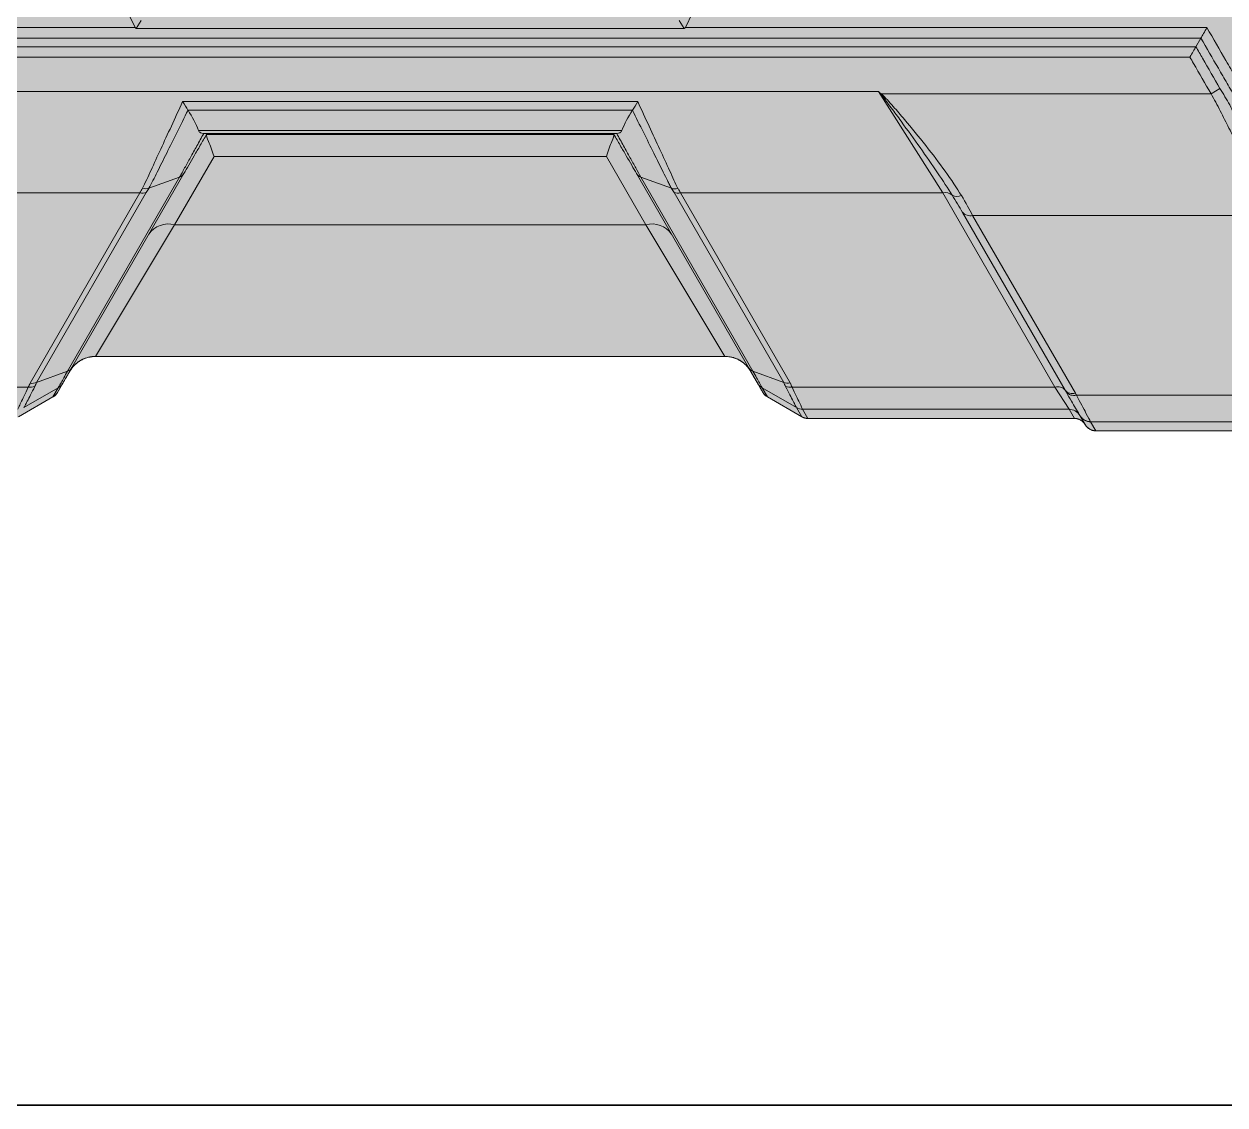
# Model space of a CAD drawing. Header units: millimetres. Extents: x 11482 to 13134, y 681 to 1782.
# Drawn here: x 12850.62 to 12861.41, y 1171.4 to 1181.12 of the extents above; entities that cross this region are included whole.
import ezdxf

# ---------------------------------------------------------------- set-up
doc = ezdxf.new("R2010")
doc.units = ezdxf.units.MM
doc.layers.add('di', color=7, linetype='Continuous')
doc.layers.add('xian', color=250, linetype='Continuous')

# ---------------------------------------------------------------- blocks, each defined once
blk = doc.blocks.new('1-2')
at = {"layer": 'di', "lineweight": 0, "true_color": 0xffffff}
h = blk.add_hatch(color=7, dxfattribs=at)
h.dxf.hatch_style = 1
h.paths.add_polyline_path([(2995.795, 1630.523), (2995.725, 1630.532), (2995.646, 1630.553), (2995.581, 1630.58), (2995.531, 1630.607), (2995.483, 1630.64), (2995.454, 1630.663), (2995.424, 1630.691), (2995.389, 1630.729), (2995.359, 1630.767), (2995.329, 1630.811), (2995.304, 1630.861), (2993.477, 1634.784), (2993.452, 1634.824), (2993.437, 1634.844), (2993.423, 1634.859), (2993.41, 1634.872), (2993.4, 1634.882), (2993.379, 1634.898), (2993.351, 1634.915), (2993.337, 1634.923), (2993.316, 1634.932), (2993.302, 1634.937), (2993.28, 1634.943), (2993.258, 1634.948), (2993.239, 1634.95), (2993.22, 1634.951), (2993.21, 1634.951), (2990.998, 1634.951), (2991.009, 1634.951), (2990.973, 1634.956), (2990.938, 1634.965), (2990.9, 1634.981), (2990.867, 1635), (2990.839, 1635.021), (2990.812, 1635.047), (2990.786, 1635.079), (2990.772, 1635.105), (2990.62, 1635.385), (2990.604, 1635.411), (2990.597, 1635.421), (2990.591, 1635.429), (2990.585, 1635.435), (2990.577, 1635.445), (2990.566, 1635.456), (2990.556, 1635.466), (2990.545, 1635.475), (2990.536, 1635.481), (2990.523, 1635.49), (2990.513, 1635.497), (2990.493, 1635.508), (2990.485, 1635.512), (2990.469, 1635.518), (2990.46, 1635.522), (2990.447, 1635.526), (2990.438, 1635.528), (2990.426, 1635.531), (2990.417, 1635.533), (2990.404, 1635.535), (2990.394, 1635.537), (2990.377, 1635.538), (2990.362, 1635.538), (2983.24, 1635.538), (2983.232, 1635.538), (2983.218, 1635.538), (2983.204, 1635.536), (2983.189, 1635.534), (2983.17, 1635.53), (2983.155, 1635.526), (2983.143, 1635.522), (2983.128, 1635.516), (2983.111, 1635.508), (2983.097, 1635.501), (2983.083, 1635.492), (2983.07, 1635.483), (2983.053, 1635.47), (2983.039, 1635.458), (2983.024, 1635.443), (2983.013, 1635.43), (2983.004, 1635.418), (2982.988, 1635.395), (2982.985, 1635.39), (2982.975, 1635.373), (2982.951, 1635.342), (2982.924, 1635.316), (2982.894, 1635.293), (2982.86, 1635.274), (2982.824, 1635.259), (2982.789, 1635.25), (2982.753, 1635.245), (2982.732, 1635.245), (2976.428, 1635.245), (2976.411, 1635.244), (2976.407, 1635.244), (2976.401, 1635.244), (2976.395, 1635.243), (2976.389, 1635.242), (2976.383, 1635.241), (2976.376, 1635.24), (2976.367, 1635.238), (2976.359, 1635.237), (2976.352, 1635.235), (2976.346, 1635.233), (2976.338, 1635.231), (2976.331, 1635.228), (2976.323, 1635.225), (2976.317, 1635.223), (2976.312, 1635.221), (2976.306, 1635.218), (2976.299, 1635.215), (2976.294, 1635.212), (2976.288, 1635.209), (2976.282, 1635.205), (2975.47, 1634.736), (2975.463, 1634.732), (2975.455, 1634.727), (2975.445, 1634.72), (2975.436, 1634.714), (2975.428, 1634.707), (2975.421, 1634.701), (2975.41, 1634.691), (2975.398, 1634.679), (2975.385, 1634.663), (2975.371, 1634.643), (2975.173, 1634.3), (2975.162, 1634.282), (2975.153, 1634.266), (2975.143, 1634.249), (2975.132, 1634.23), (2975.122, 1634.213), (2975.11, 1634.192), (2975.095, 1634.166), (2975.082, 1634.144), (2975.063, 1634.11), (2975.037, 1634.071), (2975.011, 1634.039), (2974.982, 1634.005), (2974.948, 1633.971), (2974.916, 1633.942), (2974.88, 1633.913), (2974.844, 1633.889), (2974.808, 1633.867), (2974.773, 1633.849), (2974.736, 1633.832), (2974.698, 1633.817), (2974.657, 1633.804), (2974.616, 1633.794), (2974.577, 1633.786), (2974.539, 1633.781), (2974.496, 1633.778), (2974.463, 1633.777), (2959.549, 1633.777), (2959.497, 1633.781), (2959.454, 1633.787), (2959.409, 1633.796), (2959.389, 1633.801), (2959.363, 1633.809), (2959.321, 1633.824), (2959.278, 1633.842), (2959.226, 1633.867), (2959.204, 1633.881), (2959.179, 1633.897), (2959.146, 1633.921), (2959.112, 1633.948), (2959.081, 1633.976), (2959.053, 1634.005), (2959.023, 1634.039), (2958.993, 1634.079), (2958.972, 1634.112), (2958.807, 1634.396), (2958.727, 1634.535), (2958.715, 1634.555), (2958.702, 1634.578), (2958.693, 1634.594), (2958.683, 1634.612), (2958.672, 1634.63), (2958.666, 1634.64), (2958.66, 1634.649), (2958.653, 1634.659), (2958.647, 1634.666), (2958.639, 1634.676), (2958.631, 1634.684), (2958.624, 1634.692), (2958.615, 1634.7), (2958.603, 1634.71), (2958.592, 1634.719), (2958.583, 1634.725), (2958.565, 1634.736), (2957.753, 1635.205), (2957.75, 1635.208), (2957.745, 1635.21), (2957.74, 1635.213), (2957.734, 1635.216), (2957.73, 1635.218), (2957.726, 1635.22), (2957.72, 1635.222), (2957.715, 1635.224), (2957.709, 1635.226), (2957.702, 1635.229), (2957.695, 1635.231), (2957.689, 1635.233), (2957.685, 1635.234), (2957.679, 1635.236), (2957.673, 1635.237), (2957.666, 1635.239), (2957.658, 1635.24), (2957.648, 1635.242), (2957.64, 1635.243), (2957.633, 1635.244), (2957.625, 1635.244), (2957.616, 1635.245), (2957.607, 1635.245), (2951.296, 1635.244), (2951.26, 1635.248), (2951.225, 1635.255), (2951.19, 1635.267), (2951.156, 1635.284), (2951.123, 1635.306), (2951.094, 1635.332), (2951.072, 1635.356), (2951.052, 1635.386), (2951.041, 1635.404), (2951.032, 1635.417), (2951.024, 1635.428), (2951.011, 1635.443), (2950.999, 1635.456), (2950.986, 1635.467), (2950.975, 1635.476), (2950.965, 1635.484), (2950.952, 1635.492), (2950.941, 1635.499), (2950.927, 1635.507), (2950.916, 1635.512), (2950.907, 1635.516), (2950.895, 1635.521), (2950.883, 1635.525), (2950.873, 1635.528), (2950.856, 1635.532), (2950.845, 1635.534), (2950.835, 1635.536), (2950.822, 1635.537), (2950.808, 1635.538), (2950.795, 1635.538), (2943.673, 1635.538), (2943.664, 1635.538), (2943.66, 1635.538), (2943.655, 1635.538), (2943.651, 1635.538), (2943.647, 1635.537), (2943.642, 1635.537), (2943.638, 1635.536), (2943.634, 1635.536), (2943.629, 1635.535), (2943.625, 1635.534), (2943.621, 1635.534), (2943.617, 1635.533), (2943.612, 1635.532), (2943.608, 1635.531), (2943.604, 1635.53), (2943.6, 1635.529), (2943.597, 1635.528), (2943.593, 1635.527), (2943.59, 1635.526), (2943.585, 1635.525), (2943.581, 1635.524), (2943.575, 1635.522), (2943.571, 1635.52), (2943.566, 1635.518), (2943.561, 1635.516), (2943.558, 1635.515), (2943.555, 1635.514), (2943.552, 1635.512), (2943.549, 1635.511), (2943.546, 1635.51), (2943.543, 1635.508), (2943.54, 1635.506), (2943.536, 1635.505), (2943.533, 1635.503), (2943.53, 1635.501), (2943.526, 1635.499), (2943.523, 1635.498), (2943.52, 1635.495), (2943.516, 1635.493), (2943.513, 1635.491), (2943.51, 1635.489), (2943.507, 1635.487), (2943.504, 1635.485), (2943.5, 1635.482), (2943.497, 1635.48), (2943.494, 1635.477), (2943.49, 1635.474), (2943.487, 1635.472), (2943.484, 1635.47), (2943.481, 1635.467), (2943.478, 1635.465), (2943.475, 1635.462), (2943.471, 1635.458), (2943.467, 1635.454), (2943.465, 1635.452), (2943.463, 1635.45), (2943.461, 1635.448), (2943.458, 1635.445), (2943.455, 1635.442), (2943.453, 1635.439), (2943.452, 1635.438), (2943.45, 1635.436), (2943.448, 1635.433), (2943.445, 1635.43), (2943.443, 1635.427), (2943.441, 1635.425), (2943.439, 1635.422), (2943.437, 1635.419), (2943.435, 1635.416), (2943.433, 1635.414), (2943.431, 1635.412), (2943.43, 1635.409), (2943.428, 1635.406), (2943.427, 1635.404), (2943.425, 1635.402), (2943.424, 1635.401), (2943.423, 1635.399), (2943.422, 1635.397), (2943.421, 1635.396), (2943.42, 1635.394), (2943.419, 1635.392), (2943.418, 1635.39), (2943.417, 1635.388), (2943.416, 1635.386), (2943.415, 1635.385), (2943.253, 1635.086), (2943.226, 1635.05), (2943.199, 1635.023), (2943.163, 1634.996), (2943.143, 1634.986), (2943.124, 1634.976), (2943.091, 1634.964), (2943.058, 1634.956), (2943.024, 1634.951), (2943.006, 1634.951), (2940.825, 1634.951), (2940.805, 1634.951), (2940.798, 1634.95), (2940.791, 1634.949), (2940.784, 1634.949), (2940.778, 1634.948), (2940.77, 1634.946), (2940.76, 1634.944), (2940.751, 1634.942), (2940.744, 1634.94), (2940.736, 1634.937), (2940.725, 1634.934), (2940.715, 1634.93), (2940.706, 1634.926), (2940.699, 1634.923), (2940.692, 1634.919), (2940.683, 1634.915), (2940.677, 1634.911), (2940.668, 1634.906), (2940.66, 1634.9), (2940.652, 1634.895), (2940.644, 1634.889), (2940.638, 1634.884), (2940.632, 1634.879), (2940.627, 1634.874), (2940.621, 1634.869), (2940.616, 1634.864), (2940.61, 1634.858), (2940.604, 1634.851), (2940.599, 1634.845), (2940.595, 1634.839), (2940.589, 1634.832), (2940.584, 1634.824), (2940.579, 1634.817), (2940.571, 1634.805), (2940.566, 1634.794), (2940.56, 1634.782), (2938.746, 1630.893), (2938.736, 1630.871), (2938.722, 1630.841), (2938.7, 1630.802), (2938.677, 1630.768), (2938.652, 1630.736), (2938.625, 1630.705), (2938.597, 1630.677), (2938.569, 1630.653), (2938.537, 1630.629), (2938.502, 1630.606), (2938.467, 1630.586), (2938.428, 1630.569), (2938.39, 1630.554), (2938.354, 1630.543), (2938.315, 1630.533), (2938.278, 1630.527), (2938.248, 1630.524), (2928.965, 1629.875), (2928.964, 1629.875), (2928.961, 1629.874), (2928.957, 1629.873), (2928.953, 1629.872), (2928.95, 1629.87), (2928.947, 1629.869), (2928.943, 1629.867), (2928.94, 1629.865), (2928.937, 1629.863), (2928.935, 1629.861), (2928.933, 1629.859), (2928.93, 1629.857), (2928.927, 1629.853), (2928.925, 1629.851), (2928.923, 1629.848), (2928.922, 1629.845), (2928.92, 1629.842), (2928.918, 1629.836), (2928.917, 1629.833), (2928.916, 1629.83), (2928.915, 1629.826), (2928.915, 1629.822), (2928.914, 1629.817), (2928.914, 1629.236), (2927.742, 1629.236), (2927.742, 1629.729), (2927.742, 1629.73), (2927.742, 1629.732), (2927.741, 1629.734), (2927.741, 1629.737), (2927.741, 1629.739), (2927.74, 1629.741), (2927.74, 1629.743), (2927.739, 1629.744), (2927.739, 1629.745), (2927.738, 1629.747), (2927.737, 1629.749), (2927.737, 1629.751), (2927.735, 1629.754), (2927.734, 1629.755), (2927.734, 1629.757), (2927.733, 1629.758), (2927.732, 1629.76), (2927.73, 1629.762), (2927.729, 1629.764), (2927.727, 1629.765), (2927.726, 1629.766), (2927.725, 1629.768), (2927.724, 1629.769), (2927.722, 1629.77), (2927.721, 1629.771), (2927.72, 1629.772), (2927.719, 1629.773), (2927.717, 1629.775), (2927.715, 1629.775), (2927.714, 1629.777), (2927.712, 1629.777), (2927.711, 1629.778), (2927.71, 1629.779), (2927.708, 1629.78), (2927.707, 1629.78), (2927.706, 1629.78), (2927.705, 1629.781), (2927.703, 1629.782), (2927.702, 1629.782), (2927.7, 1629.783), (2927.698, 1629.783), (2927.696, 1629.784), (2927.694, 1629.784), (2927.692, 1629.784), (2927.69, 1629.785), (2927.688, 1629.785), (2927.685, 1629.785), (2927.683, 1629.785), (2927.679, 1629.785), (2924.225, 1629.543), (2924.225, 1609.877), (2927.679, 1609.635), (2927.688, 1609.635), (2927.695, 1609.636), (2927.7, 1609.638), (2927.707, 1609.64), (2927.714, 1609.644), (2927.719, 1609.647), (2927.725, 1609.652), (2927.729, 1609.657), (2927.733, 1609.662), (2927.736, 1609.667), (2927.739, 1609.674), (2927.74, 1609.68), (2927.742, 1609.688), (2927.742, 1609.694), (2927.742, 1610.184), (2928.914, 1610.184), (2928.914, 1609.604), (2928.968, 1609.546), (2929.034, 1609.535), (2929.066, 1609.528), (2929.126, 1609.509), (2929.186, 1609.482), (2929.249, 1609.443), (2929.301, 1609.403), (2929.35, 1609.354), (2929.379, 1609.319), (2929.407, 1609.28), (2929.436, 1609.228), (2929.458, 1609.181), (2929.473, 1609.138), (2929.484, 1609.099), (2929.492, 1609.059), (2929.498, 1609.015), (2929.503, 1608.997), (2929.83, 1608.294), (2928.768, 1607.799), (2928.505, 1608.362), (2928.423, 1608.388), (2925.402, 1606.674), (2929.31, 1598.294), (2932.453, 1599.755), (2932.459, 1599.758), (2932.462, 1599.76), (2932.465, 1599.762), (2932.468, 1599.765), (2932.471, 1599.767), (2932.474, 1599.771), (2932.477, 1599.775), (2932.479, 1599.777), (2932.48, 1599.78), (2932.482, 1599.784), (2932.484, 1599.787), (2932.485, 1599.79), (2932.486, 1599.794), (2932.486, 1599.797), (2932.487, 1599.801), (2932.487, 1599.804), (2932.488, 1599.808), (2932.487, 1599.813), (2932.487, 1599.816), (2932.487, 1599.819), (2932.486, 1599.823), (2932.485, 1599.826), (2932.484, 1599.828), (2932.483, 1599.831), (2932.482, 1599.833), (2932.335, 1600.148), (2933.398, 1600.644), (2933.51, 1600.402), (2933.521, 1600.379), (2933.534, 1600.352), (2933.542, 1600.334), (2933.558, 1600.3), (2933.558, 1600.299), (2933.56, 1600.297), (2933.563, 1600.292), (2933.567, 1600.287), (2933.573, 1600.28), (2933.578, 1600.277), (2933.583, 1600.273), (2933.589, 1600.271), (2933.595, 1600.269), (2933.601, 1600.267), (2933.606, 1600.267), (2933.613, 1600.267), (2933.617, 1600.267), (2933.621, 1600.268), (2933.625, 1600.268), (2933.629, 1600.269), (2933.634, 1600.271), (2933.848, 1600.362), (2934.525, 1600.642), (2935.19, 1600.906), (2935.851, 1601.155), (2936.686, 1601.446), (2937.481, 1601.695), (2938.08, 1601.859), (2938.818, 1602.028), (2938.939, 1602.052), (2939.054, 1602.073), (2939.186, 1602.096), (2939.364, 1602.124), (2939.512, 1602.144), (2939.65, 1602.162), (2939.776, 1602.176), (2939.898, 1602.187), (2940.025, 1602.197), (2940.108, 1602.202), (2940.201, 1602.207), (2940.232, 1602.207), (2940.268, 1602.208), (2940.302, 1602.202), (2940.335, 1602.197), (2940.376, 1602.188), (2940.409, 1602.178), (2940.444, 1602.165), (2940.5, 1602.14), (2940.55, 1602.11), (2940.583, 1602.086), (2940.619, 1602.056), (2940.647, 1602.029), (2940.684, 1601.988), (2940.757, 1601.869), (2940.833, 1601.706), (2940.841, 1601.691), (2940.848, 1601.678), (2940.858, 1601.663), (2940.865, 1601.653), (2940.876, 1601.64), (2940.883, 1601.632), (2940.895, 1601.62), (2940.906, 1601.609), (2940.917, 1601.6), (2940.927, 1601.593), (2940.937, 1601.586), (2940.954, 1601.575), (2940.967, 1601.569), (2940.979, 1601.563), (2940.991, 1601.558), (2941.005, 1601.553), (2941.016, 1601.549), (2941.036, 1601.544), (2941.049, 1601.541), (2941.07, 1601.538), (2941.1, 1601.539), (2946.987, 1601.539), (2947.021, 1601.539), (2947.044, 1601.543), (2947.067, 1601.548), (2947.093, 1601.557), (2947.116, 1601.567), (2947.135, 1601.577), (2947.159, 1601.593), (2947.177, 1601.607), (2947.199, 1601.628), (2947.217, 1601.649), (2947.229, 1601.665), (2947.239, 1601.681), (2947.25, 1601.701), (2947.257, 1601.716), (2947.353, 1601.946), (2947.379, 1601.993), (2947.408, 1602.031), (2947.447, 1602.066), (2947.492, 1602.094), (2947.536, 1602.112), (2947.58, 1602.121), (2947.623, 1602.124), (2948.888, 1602.124), (2948.945, 1602.12), (2948.99, 1602.106), (2949.042, 1602.08), (2949.081, 1602.052), (2949.117, 1602.014), (2949.136, 1601.988), (2949.334, 1601.674), (2949.353, 1601.647), (2949.368, 1601.629), (2949.387, 1601.611), (2949.405, 1601.597), (2949.433, 1601.578), (2949.456, 1601.563), (2949.501, 1601.548), (2949.524, 1601.543), (2949.548, 1601.539), (2949.582, 1601.537), (2958.394, 1601.539), (2958.423, 1601.543), (2958.461, 1601.554), (2958.484, 1601.563), (2958.507, 1601.575), (2958.52, 1601.582), (2958.82, 1601.774), (2958.833, 1601.785), (2958.853, 1601.804), (2958.869, 1601.824), (2958.884, 1601.844), (2958.896, 1601.864), (2958.904, 1601.879), (2959.338, 1602.796), (2959.368, 1602.854), (2959.391, 1602.892), (2959.416, 1602.929), (2959.444, 1602.966), (2959.475, 1603.003), (2959.51, 1603.041), (2959.545, 1603.073), (2959.582, 1603.105), (2959.625, 1603.138), (2959.667, 1603.165), (2959.705, 1603.188), (2959.748, 1603.21), (2959.798, 1603.233), (2959.848, 1603.251), (2959.901, 1603.267), (2959.955, 1603.28), (2960, 1603.288), (2960.058, 1603.296), (2960.132, 1603.298), (2973.909, 1603.298), (2973.97, 1603.295), (2974.031, 1603.288), (2974.094, 1603.275), (2974.128, 1603.266), (2974.162, 1603.256), (2974.209, 1603.24), (2974.258, 1603.219), (2974.302, 1603.197), (2974.348, 1603.171), (2974.399, 1603.137), (2974.435, 1603.11), (2974.466, 1603.085), (2974.494, 1603.06), (2974.521, 1603.034), (2974.545, 1603.008), (2974.574, 1602.974), (2974.597, 1602.944), (2974.628, 1602.901), (2974.656, 1602.854), (2974.686, 1602.796), (2975.12, 1601.879), (2975.128, 1601.863), (2975.144, 1601.838), (2975.158, 1601.82), (2975.174, 1601.801), (2975.196, 1601.781), (2975.212, 1601.768), (2975.229, 1601.757), (2975.52, 1601.573), (2975.541, 1601.563), (2975.563, 1601.554), (2975.579, 1601.549), (2975.6, 1601.543), (2975.627, 1601.539), (2975.644, 1601.538), (2975.661, 1601.537), (2984.441, 1601.537), (2984.465, 1601.538), (2984.474, 1601.539), (2984.487, 1601.541), (2984.494, 1601.542), (2984.502, 1601.543), (2984.508, 1601.545), (2984.515, 1601.546), (2984.522, 1601.549), (2984.531, 1601.551), (2984.542, 1601.555), (2984.549, 1601.557), (2984.556, 1601.56), (2984.564, 1601.564), (2984.581, 1601.573), (2984.593, 1601.579), (2984.604, 1601.587), (2984.618, 1601.596), (2984.631, 1601.606), (2984.639, 1601.613), (2984.646, 1601.62), (2984.655, 1601.629), (2984.664, 1601.64), (2984.674, 1601.652), (2984.689, 1601.674), (2984.887, 1601.988), (2984.922, 1602.033), (2984.954, 1602.063), (2984.99, 1602.086), (2985.022, 1602.102), (2985.058, 1602.115), (2985.098, 1602.122), (2985.134, 1602.124), (2986.413, 1602.127), (2986.442, 1602.123), (2986.467, 1602.119), (2986.511, 1602.108), (2986.553, 1602.089), (2986.592, 1602.063), (2986.63, 1602.028), (2986.656, 1601.993), (2986.676, 1601.958), (2986.778, 1601.716), (2986.798, 1601.677), (2986.822, 1601.644), (2986.851, 1601.613), (2986.875, 1601.594), (2986.908, 1601.573), (2986.93, 1601.562), (2986.963, 1601.55), (2986.994, 1601.542), (2987.025, 1601.538), (2987.048, 1601.537), (2992.936, 1601.537), (2992.959, 1601.538), (2992.97, 1601.539), (2992.983, 1601.541), (2992.998, 1601.544), (2993.013, 1601.547), (2993.028, 1601.552), (2993.04, 1601.556), (2993.058, 1601.563), (2993.07, 1601.569), (2993.082, 1601.576), (2993.093, 1601.583), (2993.103, 1601.589), (2993.113, 1601.597), (2993.122, 1601.603), (2993.128, 1601.608), (2993.138, 1601.618), (2993.143, 1601.622), (2993.15, 1601.63), (2993.156, 1601.637), (2993.161, 1601.643), (2993.167, 1601.65), (2993.177, 1601.663), (2993.183, 1601.672), (2993.188, 1601.681), (2993.194, 1601.69), (2993.198, 1601.699), (2993.202, 1601.706), (2993.263, 1601.838), (2993.284, 1601.883), (2993.305, 1601.921), (2993.325, 1601.951), (2993.355, 1601.992), (2993.368, 1602.003), (2993.386, 1602.028), (2993.417, 1602.058), (2993.447, 1602.083), (2993.476, 1602.104), (2993.505, 1602.123), (2993.535, 1602.139), (2993.576, 1602.159), (2993.622, 1602.177), (2993.669, 1602.191), (2993.711, 1602.199), (2993.749, 1602.204), (2993.786, 1602.207), (2993.822, 1602.208), (2993.923, 1602.203), (2994.29, 1602.172), (2994.636, 1602.129), (2994.996, 1602.07), (2995.525, 1601.963), (2996.112, 1601.818), (2996.74, 1601.639), (2997.484, 1601.401), (2998.588, 1601.005), (2999.207, 1600.764), (3000.423, 1600.267), (3000.428, 1600.267), (3000.441, 1600.269), (3000.453, 1600.274), (3000.462, 1600.28), (3000.469, 1600.287), (3000.474, 1600.294), (3000.477, 1600.3), (3000.637, 1600.644), (3001.7, 1600.148), (3001.548, 1599.823), (3001.548, 1599.803), (3001.55, 1599.79), (3001.557, 1599.776), (3001.563, 1599.769), (3001.581, 1599.755), (3004.725, 1598.294), (3008.633, 1606.674), (3005.612, 1608.388), (3005.53, 1608.362), (3005.267, 1607.799), (3004.205, 1608.294), (3004.518, 1608.966), (3004.537, 1609.015), (3004.543, 1609.059), (3004.552, 1609.1), (3004.564, 1609.144), (3004.581, 1609.189), (3004.6, 1609.23), (3004.626, 1609.276), (3004.65, 1609.31), (3004.68, 1609.348), (3004.716, 1609.386), (3004.757, 1609.421), (3004.797, 1609.45), (3004.842, 1609.477), (3004.882, 1609.497), (3004.933, 1609.517), (3004.982, 1609.531), (3005.029, 1609.541), (3005.068, 1609.545), (3005.121, 1609.604), (3005.121, 1610.184), (3006.293, 1610.184), (3006.293, 1609.687), (3006.294, 1609.682), (3006.298, 1609.67), (3006.303, 1609.661), (3006.312, 1609.651), (3006.328, 1609.64), (3006.356, 1609.635), (3009.81, 1609.877), (3009.81, 1629.543), (3006.356, 1629.784), (3006.342, 1629.784), (3006.325, 1629.779), (3006.314, 1629.771), (3006.304, 1629.761), (3006.297, 1629.748), (3006.294, 1629.737), (3006.293, 1629.726), (3006.293, 1629.236), (3005.121, 1629.236), (3005.12, 1629.824), (3005.119, 1629.829), (3005.117, 1629.838), (3005.114, 1629.844), (3005.109, 1629.851), (3005.101, 1629.86), (3005.09, 1629.868), (3005.08, 1629.872), (3005.066, 1629.875)])
at = {"layer": 'di', "color": 18, "lineweight": 0, "true_color": 0x000000}
for p, q in [((2943.673, 1635.538), (2950.795, 1635.538)), ((2950.795, 1635.538), (2950.808, 1635.538)), ((2950.808, 1635.538), (2950.822, 1635.537)), ((2950.822, 1635.537), (2950.835, 1635.536)), ((2950.835, 1635.536), (2950.845, 1635.534)), ((2950.845, 1635.534), (2950.856, 1635.532)), ((2950.856, 1635.532), (2950.873, 1635.528)), ((2950.873, 1635.528), (2950.883, 1635.525)), ((2950.883, 1635.525), (2950.895, 1635.521)), ((2950.895, 1635.521), (2950.907, 1635.516)), ((2950.907, 1635.516), (2950.916, 1635.512)), ((2950.916, 1635.512), (2950.927, 1635.507)), ((2950.927, 1635.507), (2950.941, 1635.499)), ((2950.941, 1635.499), (2950.952, 1635.492)), ((2950.952, 1635.492), (2950.965, 1635.484)), ((2950.965, 1635.484), (2950.975, 1635.476)), ((2950.975, 1635.476), (2950.986, 1635.467)), ((2950.986, 1635.467), (2950.999, 1635.456)), ((2950.999, 1635.456), (2951.011, 1635.443)), ((2951.011, 1635.443), (2951.024, 1635.428)), ((2951.024, 1635.428), (2951.032, 1635.417)), ((2951.032, 1635.417), (2951.041, 1635.404)), ((2951.041, 1635.404), (2951.052, 1635.386)), ((2951.052, 1635.386), (2951.07, 1635.36)), ((2951.07, 1635.36), (2951.074, 1635.354)), ((2951.074, 1635.354), (2951.079, 1635.349)), ((2951.079, 1635.349), (2951.084, 1635.343)), ((2951.084, 1635.343), (2951.093, 1635.333)), ((2951.093, 1635.333), (2951.098, 1635.328)), ((2951.098, 1635.328), (2951.102, 1635.324)), ((2951.102, 1635.324), (2951.105, 1635.322)), ((2951.105, 1635.322), (2951.111, 1635.317)), ((2951.111, 1635.317), (2951.117, 1635.311)), ((2951.117, 1635.311), (2951.124, 1635.306)), ((2951.124, 1635.306), (2951.13, 1635.302)), ((2951.13, 1635.302), (2951.134, 1635.298)), ((2951.134, 1635.298), (2951.138, 1635.296)), ((2951.138, 1635.296), (2951.142, 1635.293)), ((2951.142, 1635.293), (2951.146, 1635.29)), ((2951.146, 1635.29), (2951.148, 1635.289)), ((2951.148, 1635.289), (2951.151, 1635.287)), ((2951.151, 1635.287), (2951.155, 1635.285)), ((2951.155, 1635.285), (2951.159, 1635.283)), ((2951.159, 1635.283), (2951.163, 1635.28)), ((2951.163, 1635.28), (2951.169, 1635.277)), ((2951.169, 1635.277), (2951.178, 1635.273)), ((2951.178, 1635.273), (2951.187, 1635.269)), ((2951.187, 1635.269), (2951.197, 1635.265)), ((2951.197, 1635.265), (2951.202, 1635.263)), ((2951.202, 1635.263), (2951.213, 1635.259)), ((2951.213, 1635.259), (2951.221, 1635.256)), ((2951.221, 1635.256), (2951.229, 1635.254)), ((2951.229, 1635.254), (2951.238, 1635.252)), ((2951.238, 1635.252), (2951.248, 1635.25)), ((2951.248, 1635.25), (2951.257, 1635.249)), ((2951.257, 1635.249), (2951.266, 1635.247)), ((2951.266, 1635.247), (2951.274, 1635.246)), ((2951.274, 1635.246), (2951.281, 1635.246)), ((2951.281, 1635.246), (2951.291, 1635.245)), ((2951.291, 1635.245), (2951.303, 1635.244)), ((2951.303, 1635.244), (2957.607, 1635.245)), ((2957.607, 1635.245), (2957.616, 1635.245)), ((2957.616, 1635.245), (2957.625, 1635.244)), ((2957.625, 1635.244), (2957.633, 1635.244)), ((2957.633, 1635.244), (2957.64, 1635.243)), ((2957.64, 1635.243), (2957.648, 1635.242)), ((2957.648, 1635.242), (2957.658, 1635.24)), ((2957.658, 1635.24), (2957.666, 1635.239)), ((2957.666, 1635.239), (2957.673, 1635.237)), ((2957.673, 1635.237), (2957.679, 1635.236)), ((2957.679, 1635.236), (2957.685, 1635.234)), ((2957.685, 1635.234), (2957.689, 1635.233)), ((2957.689, 1635.233), (2957.695, 1635.231)), ((2957.695, 1635.231), (2957.702, 1635.229)), ((2957.702, 1635.229), (2957.709, 1635.226)), ((2957.709, 1635.226), (2957.715, 1635.224)), ((2957.715, 1635.224), (2957.72, 1635.222)), ((2957.72, 1635.222), (2957.726, 1635.22)), ((2957.726, 1635.22), (2957.73, 1635.218)), ((2957.73, 1635.218), (2957.734, 1635.216)), ((2957.734, 1635.216), (2957.74, 1635.213)), ((2957.74, 1635.213), (2957.745, 1635.21)), ((2957.745, 1635.21), (2957.75, 1635.208)), ((2957.75, 1635.208), (2957.753, 1635.205)), ((2957.753, 1635.205), (2958.565, 1634.736)), ((2975.47, 1634.736), (2976.282, 1635.205)), ((2958.565, 1634.736), (2958.583, 1634.725)), ((2975.463, 1634.732), (2975.47, 1634.736)), ((2958.583, 1634.725), (2958.592, 1634.719)), ((2958.592, 1634.719), (2958.603, 1634.71)), ((2958.603, 1634.71), (2958.615, 1634.7)), ((2958.615, 1634.7), (2958.624, 1634.692)), ((2958.624, 1634.692), (2958.631, 1634.684)), ((2958.631, 1634.684), (2958.639, 1634.676)), ((2958.639, 1634.676), (2958.647, 1634.666)), ((2958.647, 1634.666), (2958.653, 1634.659)), ((2958.653, 1634.659), (2958.66, 1634.649)), ((2958.66, 1634.649), (2958.666, 1634.64)), ((2958.666, 1634.64), (2958.672, 1634.63)), ((2958.672, 1634.63), (2958.677, 1634.621)), ((2958.677, 1634.621), (2958.683, 1634.612)), ((2958.683, 1634.612), (2958.688, 1634.603)), ((2958.688, 1634.603), (2958.693, 1634.594)), ((2958.693, 1634.594), (2958.697, 1634.586)), ((2958.697, 1634.586), (2958.702, 1634.578)), ((2958.702, 1634.578), (2958.71, 1634.565)), ((2958.71, 1634.565), (2958.715, 1634.555)), ((2958.715, 1634.555), (2958.72, 1634.547)), ((2958.72, 1634.547), (2958.727, 1634.535)), ((2958.727, 1634.535), (2958.807, 1634.396)), ((2975.173, 1634.3), (2975.371, 1634.643)), ((2975.371, 1634.643), (2975.385, 1634.663)), ((2975.385, 1634.663), (2975.398, 1634.679)), ((2975.398, 1634.679), (2975.41, 1634.691)), ((2975.41, 1634.691), (2975.421, 1634.701)), ((2975.421, 1634.701), (2975.428, 1634.707)), ((2975.428, 1634.707), (2975.436, 1634.714)), ((2975.436, 1634.714), (2975.445, 1634.72)), ((2975.445, 1634.72), (2975.455, 1634.727)), ((2975.455, 1634.727), (2975.463, 1634.732)), ((2958.807, 1634.396), (2958.972, 1634.112)), ((2975.095, 1634.166), (2975.104, 1634.181)), ((2975.104, 1634.181), (2975.11, 1634.192)), ((2975.11, 1634.192), (2975.117, 1634.205)), ((2975.117, 1634.205), (2975.122, 1634.213)), ((2975.122, 1634.213), (2975.127, 1634.222)), ((2975.127, 1634.222), (2975.132, 1634.23)), ((2975.132, 1634.23), (2975.135, 1634.236)), ((2975.135, 1634.236), (2975.143, 1634.249)), ((2975.143, 1634.249), (2975.148, 1634.258)), ((2975.148, 1634.258), (2975.153, 1634.266)), ((2975.153, 1634.266), (2975.158, 1634.276)), ((2975.158, 1634.276), (2975.162, 1634.282)), ((2975.162, 1634.282), (2975.166, 1634.288)), ((2975.166, 1634.288), (2975.173, 1634.3)), ((2958.972, 1634.112), (2958.986, 1634.09)), ((2958.986, 1634.09), (2958.991, 1634.082)), ((2958.991, 1634.082), (2958.999, 1634.071)), ((2958.999, 1634.071), (2959.001, 1634.068)), ((2959.001, 1634.068), (2959.013, 1634.052)), ((2959.013, 1634.052), (2959.023, 1634.04)), ((2959.023, 1634.04), (2959.035, 1634.025)), ((2959.035, 1634.025), (2959.044, 1634.015)), ((2959.044, 1634.015), (2959.054, 1634.005)), ((2959.054, 1634.005), (2959.062, 1633.996)), ((2959.062, 1633.996), (2959.071, 1633.987)), ((2959.071, 1633.987), (2959.081, 1633.976)), ((2959.081, 1633.976), (2959.092, 1633.966)), ((2959.092, 1633.966), (2959.103, 1633.956)), ((2959.103, 1633.956), (2959.112, 1633.949)), ((2959.112, 1633.949), (2959.121, 1633.941)), ((2959.121, 1633.941), (2959.134, 1633.93)), ((2959.134, 1633.93), (2959.144, 1633.922)), ((2959.144, 1633.922), (2959.157, 1633.912)), ((2959.157, 1633.912), (2959.172, 1633.902)), ((2959.172, 1633.902), (2959.185, 1633.893)), ((2959.185, 1633.893), (2959.204, 1633.881)), ((2974.834, 1633.883), (2974.853, 1633.895)), ((2974.853, 1633.895), (2974.872, 1633.908)), ((2974.872, 1633.908), (2974.886, 1633.919)), ((2974.886, 1633.919), (2974.907, 1633.935)), ((2974.907, 1633.935), (2974.924, 1633.949)), ((2974.924, 1633.949), (2974.941, 1633.964)), ((2974.941, 1633.964), (2974.955, 1633.977)), ((2974.955, 1633.977), (2974.972, 1633.995)), ((2974.972, 1633.995), (2974.992, 1634.016)), ((2974.992, 1634.016), (2975.005, 1634.032)), ((2975.005, 1634.032), (2975.016, 1634.045)), ((2975.016, 1634.045), (2975.031, 1634.065)), ((2975.031, 1634.065), (2975.042, 1634.079)), ((2975.042, 1634.079), (2975.053, 1634.096)), ((2975.053, 1634.096), (2975.06, 1634.106)), ((2975.06, 1634.106), (2975.066, 1634.116)), ((2975.066, 1634.116), (2975.07, 1634.122)), ((2975.07, 1634.122), (2975.077, 1634.136)), ((2975.077, 1634.136), (2975.082, 1634.144)), ((2975.082, 1634.144), (2975.088, 1634.153)), ((2975.088, 1634.153), (2975.095, 1634.166)), ((2959.204, 1633.881), (2959.222, 1633.869)), ((2959.222, 1633.869), (2959.238, 1633.862)), ((2959.238, 1633.862), (2959.253, 1633.854)), ((2959.253, 1633.854), (2959.268, 1633.846)), ((2959.268, 1633.846), (2959.285, 1633.838)), ((2959.285, 1633.838), (2959.311, 1633.827)), ((2959.311, 1633.827), (2959.33, 1633.82)), ((2959.33, 1633.82), (2959.357, 1633.811)), ((2959.357, 1633.811), (2959.372, 1633.806)), ((2959.372, 1633.806), (2959.389, 1633.801)), ((2959.389, 1633.801), (2959.406, 1633.797)), ((2959.406, 1633.797), (2959.429, 1633.792)), ((2959.429, 1633.792), (2959.445, 1633.789)), ((2959.445, 1633.789), (2959.463, 1633.786)), ((2959.463, 1633.786), (2959.481, 1633.783)), ((2959.481, 1633.783), (2959.513, 1633.78)), ((2959.513, 1633.78), (2959.534, 1633.778)), ((2959.534, 1633.778), (2959.556, 1633.778)), ((2959.556, 1633.778), (2959.572, 1633.777)), ((2959.572, 1633.777), (2974.463, 1633.777)), ((2974.463, 1633.777), (2974.479, 1633.778)), ((2974.479, 1633.778), (2974.489, 1633.778)), ((2974.489, 1633.778), (2974.501, 1633.778)), ((2974.501, 1633.778), (2974.513, 1633.779)), ((2974.513, 1633.779), (2974.527, 1633.78)), ((2974.527, 1633.78), (2974.541, 1633.782)), ((2974.541, 1633.782), (2974.552, 1633.783)), ((2974.552, 1633.783), (2974.562, 1633.784)), ((2974.562, 1633.784), (2974.572, 1633.786)), ((2974.572, 1633.786), (2974.583, 1633.788)), ((2974.583, 1633.788), (2974.593, 1633.789)), ((2974.593, 1633.789), (2974.601, 1633.791)), ((2974.601, 1633.791), (2974.61, 1633.793)), ((2974.61, 1633.793), (2974.627, 1633.797)), ((2974.627, 1633.797), (2974.646, 1633.801)), ((2974.646, 1633.801), (2974.667, 1633.808)), ((2974.667, 1633.808), (2974.689, 1633.815)), ((2974.689, 1633.815), (2974.707, 1633.821)), ((2974.707, 1633.821), (2974.727, 1633.829)), ((2974.727, 1633.829), (2974.746, 1633.837)), ((2974.746, 1633.837), (2974.764, 1633.845)), ((2974.764, 1633.845), (2974.782, 1633.854)), ((2974.782, 1633.854), (2974.798, 1633.862)), ((2974.798, 1633.862), (2974.817, 1633.872)), ((2974.817, 1633.872), (2974.834, 1633.883))]:
    blk.add_line(p, q, dxfattribs=at)
at = {"layer": 'xian', "color": 18, "lineweight": 0, "true_color": 0x000000}
for p, q in [((2943.673, 1635.538), (2950.795, 1635.538)), ((2943.796, 1635.325), (2950.918, 1635.325)), ((2950.918, 1635.325), (2950.795, 1635.538)), ((2951.049, 1635.392), (2951.172, 1635.179)), ((2951.172, 1635.179), (2951.174, 1635.174)), ((2951.303, 1635.245), (2951.428, 1635.028)), ((2951.303, 1635.245), (2957.607, 1635.245)), ((2951.428, 1635.028), (2951.762, 1634.502)), ((2951.428, 1635.028), (2957.732, 1635.028)), ((2957.732, 1635.028), (2957.607, 1635.245)), ((2957.753, 1635.205), (2957.879, 1634.988)), ((2957.753, 1635.205), (2958.565, 1634.736)), ((2975.47, 1634.736), (2976.282, 1635.205)), ((2958.689, 1634.521), (2957.879, 1634.988)), ((2958.689, 1634.521), (2958.565, 1634.736)), ((2976.156, 1634.988), (2975.346, 1634.521)), ((2975.47, 1634.736), (2975.346, 1634.521)), ((2951.255, 1634.693), (2944.13, 1634.693)), ((2953.711, 1630.441), (2951.28, 1634.65)), ((2951.521, 1634.576), (2953.952, 1630.367)), ((2951.762, 1634.502), (2954.414, 1629.908)), ((2957.982, 1634.502), (2951.762, 1634.502)), ((2958.673, 1634.629), (2958.797, 1634.414)), ((2975.238, 1634.414), (2975.362, 1634.629)), ((2982.273, 1634.502), (2976.053, 1634.502)), ((2960.623, 1629.908), (2958.027, 1634.404)), ((2958.178, 1634.395), (2960.774, 1629.898)), ((2958.909, 1634.125), (2958.178, 1634.394)), ((2973.261, 1629.898), (2975.857, 1634.395)), ((2976.013, 1634.413), (2973.412, 1629.908)), ((2975.857, 1634.394), (2975.126, 1634.125)), ((2961.561, 1629.532), (2958.909, 1634.125)), ((2959.011, 1634.042), (2961.664, 1629.448)), ((2972.371, 1629.448), (2975.024, 1634.042)), ((2975.126, 1634.125), (2972.474, 1629.532)), ((2959.572, 1633.777), (2961.444, 1630.66)), ((2959.572, 1633.777), (2974.463, 1633.777)), ((2972.591, 1630.66), (2974.463, 1633.777)), ((2961.444, 1630.66), (2962.377, 1629.044)), ((2972.591, 1630.66), (2961.444, 1630.66)), ((2971.658, 1629.044), (2972.591, 1630.66)), ((2946.583, 1630.441), (2953.711, 1630.441)), ((2954.414, 1629.908), (2955.939, 1627.507)), ((2954.414, 1629.908), (2960.623, 1629.908)), ((2973.412, 1629.908), (2979.621, 1629.908)), ((2961.561, 1629.532), (2960.837, 1629.798)), ((2973.198, 1629.798), (2972.474, 1629.532)), ((2962.377, 1629.044), (2971.658, 1629.044)), ((2962.132, 1628.5), (2962.123, 1628.499)), ((2962.123, 1628.499), (2971.912, 1628.499)), ((2971.838, 1628.525), (2962.197, 1628.525)), ((2971.912, 1628.499), (2971.903, 1628.5)), ((2972.025, 1628.431), (2962.01, 1628.431)), ((2961.758, 1627.946), (2972.277, 1627.946)), ((2972.402, 1627.746), (2961.633, 1627.746)), ((2948.07, 1627.56), (2947.858, 1627.436)), ((2955.873, 1627.56), (2948.07, 1627.56)), ((2955.873, 1627.56), (2955.883, 1627.573)), ((2978.096, 1627.507), (2955.939, 1627.507)), ((2948.57, 1626.693), (2985.465, 1626.693)), ((2948.309, 1626.241), (2948.428, 1626.447)), ((2948.309, 1626.241), (2985.726, 1626.241)), ((2985.607, 1626.447), (2948.428, 1626.447)), ((2960.506, 1625.995), (2948.167, 1625.995)), ((2952.721, 1609.568), (2960.506, 1625.995)), ((2960.506, 1625.995), (2960.535, 1626.013)), ((2960.535, 1626.013), (2973.501, 1626.013)), ((2960.654, 1625.824), (2960.535, 1626.013)), ((2973.381, 1625.824), (2973.501, 1626.013)), ((2973.501, 1626.013), (2973.529, 1625.995)), ((2985.868, 1625.995), (2973.529, 1625.995)), ((2973.529, 1625.995), (2981.307, 1609.568))]:
    blk.add_line(p, q, dxfattribs=at)
for centre, radius, start, end in [((2950.918, 1635.032), 0.292, 30.0652, 90.1162), ((2950.923, 1635.026), 0.292, 30.2694, 90.2937), ((2951.428, 1635.32), 0.292, 210.2385, 270.1161), ((2951.316, 1634.461), 0.24, 41.2465, 104.5215), ((2951.34, 1634.417), 0.241, 41.3494, 104.3865), ((2951.702, 1634.735), 0.241, 221.3494, 284.3865), ((2958.035, 1634.216), 0.291, 69.7443, 100.631), ((2976, 1634.216), 0.291, 79.369, 110.2557), ((2961.297, 1631.201), 0.561, 214.3842, 285.1556), ((2972.738, 1631.201), 0.561, 254.8444, 325.6158), ((2953.771, 1630.207), 0.241, 41.3494, 104.3865), ((2954.074, 1629.759), 0.233, 58.8995, 115.0662), ((2954.356, 1630.154), 0.253, 230.5221, 283.4194), ((2960.681, 1629.629), 0.285, 70.8772, 101.6928), ((2973.354, 1629.629), 0.285, 78.3072, 109.1228)]:
    blk.add_arc(centre, radius, start, end, dxfattribs=at)
for centre, major_axis, ratio, start_param, end_param in [((2950.795, 1635.245), (-0.147, 0.254), 0.998174, 4.71318, 5.760378), ((2951.302, 1635.538), (-0.147, 0.254), 0.998174, 1.571587, 2.618785), ((2957.607, 1634.951), (0.147, -0.254), 0.998174, 2.094791, 2.618785), ((2958.419, 1634.482), (-0.147, 0.254), 0.998174, 4.712389, 5.236383), ((2975.616, 1634.482), (-0.147, -0.254), 0.998174, 4.188395, 4.712389), ((2964.916, 1627.507), (4.349, -2.811), 0.191, 3.46515, 3.523704), ((2969.119, 1627.507), (4.349, 2.811), 0.191, 5.896272, 5.959628), ((2965.067, 1627.738), (4.358, -2.516), 0.182038, 3.447025, 3.51038), ((2968.968, 1627.738), (4.358, 2.516), 0.182038, 5.914397, 5.977753), ((2963.04, 1628.471), (0.844, -0.06), 0.12701, 3.1916, 3.227184), ((2970.995, 1628.471), (0.844, 0.06), 0.12701, 6.197594, 6.233178)]:
    blk.add_ellipse(centre, major_axis=major_axis, ratio=ratio, start_param=start_param, end_param=end_param, dxfattribs=at)
for points in [[(2950.922, 1635.317), (2950.92, 1635.32), (2950.919, 1635.323), (2950.918, 1635.325)], [(2957.879, 1634.988), (2957.835, 1635.013), (2957.784, 1635.027), (2957.732, 1635.028)], [(2951.28, 1634.65), (2951.272, 1634.665), (2951.264, 1634.679), (2951.255, 1634.693)], [(2951.496, 1634.619), (2951.505, 1634.605), (2951.513, 1634.59), (2951.521, 1634.576)], [(2958.023, 1634.413), (2958.011, 1634.443), (2957.997, 1634.472), (2957.982, 1634.502)], [(2958.136, 1634.489), (2958.152, 1634.458), (2958.166, 1634.426), (2958.179, 1634.394)], [(2958.797, 1634.414), (2958.771, 1634.458), (2958.734, 1634.496), (2958.689, 1634.521)], [(2975.238, 1634.414), (2975.264, 1634.458), (2975.301, 1634.496), (2975.346, 1634.521)], [(2975.856, 1634.394), (2975.869, 1634.426), (2975.883, 1634.458), (2975.899, 1634.489)], [(2976.053, 1634.502), (2976.038, 1634.472), (2976.024, 1634.443), (2976.012, 1634.413)], [(2958.026, 1634.404), (2958.025, 1634.407), (2958.024, 1634.41), (2958.023, 1634.413)], [(2958.178, 1634.395), (2958.133, 1634.411), (2958.08, 1634.414), (2958.027, 1634.404)], [(2958.179, 1634.394), (2958.179, 1634.394), (2958.179, 1634.394), (2958.179, 1634.394)], [(2975.856, 1634.394), (2975.902, 1634.413), (2975.957, 1634.42), (2976.012, 1634.413)], [(2975.856, 1634.394), (2975.856, 1634.394), (2975.856, 1634.394), (2975.856, 1634.394)], [(2959.011, 1634.042), (2958.99, 1634.08), (2958.954, 1634.109), (2958.909, 1634.125)], [(2975.024, 1634.042), (2975.045, 1634.08), (2975.081, 1634.109), (2975.126, 1634.125)], [(2953.976, 1629.971), (2953.87, 1630.141), (2953.785, 1630.3), (2953.711, 1630.441)], [(2953.952, 1630.367), (2954.026, 1630.238), (2954.105, 1630.101), (2954.195, 1629.959)], [(2960.837, 1629.798), (2960.792, 1629.814), (2960.737, 1629.817), (2960.682, 1629.806)], [(2973.197, 1629.798), (2973.241, 1629.812), (2973.295, 1629.811), (2973.348, 1629.797)], [(2961.664, 1629.448), (2961.642, 1629.486), (2961.606, 1629.515), (2961.561, 1629.532)], [(2972.371, 1629.448), (2972.393, 1629.486), (2972.429, 1629.515), (2972.474, 1629.532)], [(2962.201, 1628.517), (2962.205, 1628.511), (2962.182, 1628.505), (2962.132, 1628.5)], [(2971.903, 1628.5), (2971.853, 1628.505), (2971.83, 1628.511), (2971.834, 1628.517)], [(2961.76, 1627.949), (2961.86, 1628.106), (2961.948, 1628.266), (2962.01, 1628.431)], [(2972.275, 1627.949), (2972.175, 1628.106), (2972.087, 1628.266), (2972.025, 1628.431)], [(2961.758, 1627.946), (2961.723, 1627.894), (2961.677, 1627.821), (2961.633, 1627.746)], [(2961.76, 1627.949), (2961.759, 1627.948), (2961.758, 1627.947), (2961.758, 1627.946)], [(2972.277, 1627.946), (2972.277, 1627.947), (2972.276, 1627.948), (2972.275, 1627.949)], [(2972.277, 1627.946), (2972.312, 1627.894), (2972.358, 1627.821), (2972.402, 1627.746)], [(2948.271, 1626.721), (2948.134, 1626.959), (2947.997, 1627.198), (2947.858, 1627.436)], [(2948.07, 1627.56), (2948.209, 1627.322), (2948.347, 1627.083), (2948.484, 1626.843)], [(2955.873, 1627.56), (2955.892, 1627.544), (2955.912, 1627.529), (2955.932, 1627.513)], [(2955.883, 1627.573), (2955.9, 1627.554), (2955.916, 1627.534), (2955.933, 1627.515)], [(2955.932, 1627.513), (2955.934, 1627.511), (2955.937, 1627.509), (2955.939, 1627.507)], [(2955.933, 1627.515), (2955.935, 1627.512), (2955.937, 1627.51), (2955.939, 1627.507)], [(2948.484, 1626.843), (2948.513, 1626.793), (2948.542, 1626.743), (2948.57, 1626.693)], [(2948.428, 1626.447), (2948.375, 1626.538), (2948.323, 1626.63), (2948.271, 1626.721)], [(2948.428, 1626.447), (2948.461, 1626.504), (2948.516, 1626.6), (2948.57, 1626.693)], [(2948.309, 1626.241), (2948.276, 1626.184), (2948.221, 1626.089), (2948.167, 1625.995)], [(2948.428, 1626.447), (2948.428, 1626.447), (2948.428, 1626.447), (2948.428, 1626.447)]]:
    blk.add_open_spline(points, degree=3, dxfattribs=at)
for points, knots in [([(2951.255, 1634.693), (2951.162, 1634.868), (2951.086, 1635.01), (2950.972, 1635.224), (2950.936, 1635.291), (2950.922, 1635.317)], [0, 0, 0, 0, 0.5, 0.5, 1, 1, 1, 1]), ([(2951.175, 1635.173), (2951.186, 1635.153), (2951.22, 1635.095), (2951.33, 1634.905), (2951.405, 1634.776), (2951.496, 1634.619)], [0, 0, 0, 0, 0.5, 0.5, 1, 1, 1, 1]), ([(2957.982, 1634.502), (2957.946, 1634.579), (2957.913, 1634.648), (2957.854, 1634.772), (2957.829, 1634.826), (2957.786, 1634.915), (2957.769, 1634.95), (2957.744, 1635.003), (2957.735, 1635.02), (2957.732, 1635.028)], [0, 0, 0, 0, 0.25, 0.25, 0.5, 0.5, 0.75, 0.75, 1, 1, 1, 1]), ([(2976.303, 1635.028), (2976.3, 1635.02), (2976.291, 1635.003), (2976.266, 1634.95), (2976.249, 1634.915), (2976.206, 1634.826), (2976.181, 1634.772), (2976.122, 1634.648), (2976.089, 1634.579), (2976.053, 1634.502)], [0, 0, 0, 0, 0.25, 0.25, 0.5, 0.5, 0.75, 0.75, 1, 1, 1, 1]), ([(2957.879, 1634.988), (2957.884, 1634.98), (2957.892, 1634.963), (2957.919, 1634.912), (2957.936, 1634.878), (2957.98, 1634.793), (2958.006, 1634.742), (2958.066, 1634.626), (2958.099, 1634.561), (2958.136, 1634.489)], [0, 0, 0, 0, 0.25, 0.25, 0.5, 0.5, 0.75, 0.75, 1, 1, 1, 1]), ([(2975.899, 1634.489), (2975.936, 1634.561), (2975.969, 1634.626), (2976.029, 1634.742), (2976.055, 1634.793), (2976.099, 1634.878), (2976.116, 1634.912), (2976.143, 1634.963), (2976.151, 1634.98), (2976.156, 1634.988)], [0, 0, 0, 0, 0.25, 0.25, 0.5, 0.5, 0.75, 0.75, 1, 1, 1, 1]), ([(2958.909, 1634.125), (2958.846, 1634.24), (2958.793, 1634.334), (2958.718, 1634.47), (2958.695, 1634.511), (2958.689, 1634.521)], [0, 0, 0, 0, 0.5, 0.5, 1, 1, 1, 1]), ([(2975.346, 1634.521), (2975.34, 1634.511), (2975.317, 1634.469), (2975.241, 1634.333), (2975.189, 1634.24), (2975.126, 1634.125)], [0, 0, 0, 0, 0.5, 0.5, 1, 1, 1, 1]), ([(2958.797, 1634.414), (2958.802, 1634.404), (2958.825, 1634.366), (2958.898, 1634.238), (2958.949, 1634.15), (2959.011, 1634.042)], [0, 0, 0, 0, 0.5, 0.5, 1, 1, 1, 1]), ([(2975.024, 1634.042), (2975.086, 1634.15), (2975.136, 1634.237), (2975.21, 1634.365), (2975.233, 1634.404), (2975.238, 1634.414)], [0, 0, 0, 0, 0.5, 0.5, 1, 1, 1, 1]), ([(2959.572, 1633.777), (2959.51, 1633.777), (2959.449, 1633.786), (2959.329, 1633.818), (2959.271, 1633.842), (2959.112, 1633.934), (2959.021, 1634.025), (2958.96, 1634.131)], [0, 0, 0, 0, 0.25, 0.25, 0.5, 0.5, 1, 1, 1, 1]), ([(2974.463, 1633.777), (2974.525, 1633.777), (2974.586, 1633.786), (2974.706, 1633.818), (2974.763, 1633.842), (2974.923, 1633.934), (2975.014, 1634.025), (2975.075, 1634.131)], [0, 0, 0, 0, 0.25, 0.25, 0.5, 0.5, 1, 1, 1, 1]), ([(2947.858, 1627.436), (2947.819, 1627.501), (2947.779, 1627.565), (2947.701, 1627.694), (2947.664, 1627.76), (2947.556, 1627.958), (2947.488, 1628.091), (2947.35, 1628.355), (2947.281, 1628.486), (2947.146, 1628.742), (2947.08, 1628.867), (2946.95, 1629.112), (2946.886, 1629.232), (2946.762, 1629.465), (2946.702, 1629.579), (2946.588, 1629.794), (2946.534, 1629.897), (2946.431, 1630.092), (2946.384, 1630.184), (2946.338, 1630.27)], [0, 0, 0, 0, 0.0625, 0.0625, 0.125, 0.125, 0.25, 0.25, 0.375, 0.375, 0.5, 0.5, 0.625, 0.625, 0.75, 0.75, 0.875, 0.875, 1, 1, 1, 1]), ([(2946.583, 1630.441), (2946.627, 1630.356), (2946.674, 1630.264), (2946.775, 1630.07), (2946.829, 1629.967), (2946.941, 1629.751), (2947, 1629.636), (2947.122, 1629.4), (2947.184, 1629.279), (2947.312, 1629.031), (2947.377, 1628.903), (2947.51, 1628.642), (2947.578, 1628.508), (2947.714, 1628.239), (2947.781, 1628.103), (2947.885, 1627.898), (2947.921, 1627.83), (2947.995, 1627.696), (2948.033, 1627.628), (2948.07, 1627.56)], [0, 0, 0, 0, 0.125, 0.125, 0.25, 0.25, 0.375, 0.375, 0.5, 0.5, 0.625, 0.625, 0.75, 0.75, 0.875, 0.875, 0.9375, 0.9375, 1, 1, 1, 1]), ([(2955.873, 1627.56), (2955.82, 1627.605), (2955.775, 1627.656), (2955.682, 1627.757), (2955.636, 1627.808), (2955.5, 1627.962), (2955.411, 1628.065), (2955.149, 1628.374), (2954.981, 1628.579), (2954.657, 1628.99), (2954.501, 1629.197), (2954.217, 1629.595), (2954.089, 1629.787), (2953.976, 1629.971)], [0, 0, 0, 0, 0.0625, 0.0625, 0.125, 0.125, 0.25, 0.25, 0.5, 0.5, 0.75, 0.75, 1, 1, 1, 1]), ([(2954.195, 1629.959), (2954.298, 1629.796), (2954.414, 1629.619), (2954.67, 1629.241), (2954.81, 1629.04), (2955.098, 1628.632), (2955.248, 1628.424), (2955.479, 1628.107), (2955.558, 1628.001), (2955.677, 1627.84), (2955.718, 1627.786), (2955.799, 1627.678), (2955.839, 1627.624), (2955.883, 1627.573)], [0, 0, 0, 0, 0.25, 0.25, 0.5, 0.5, 0.75, 0.75, 0.875, 0.875, 0.9375, 0.9375, 1, 1, 1, 1]), ([(2961.633, 1627.746), (2961.543, 1627.943), (2961.453, 1628.139), (2961.278, 1628.517), (2961.194, 1628.7), (2961.031, 1629.053), (2960.953, 1629.222), (2960.81, 1629.533), (2960.744, 1629.677), (2960.682, 1629.806)], [0, 0, 0, 0, 0.25, 0.25, 0.5, 0.5, 0.75, 0.75, 1, 1, 1, 1]), ([(2960.837, 1629.798), (2960.852, 1629.77), (2960.868, 1629.739), (2960.899, 1629.678), (2960.915, 1629.646), (2960.964, 1629.55), (2960.997, 1629.483), (2961.102, 1629.273), (2961.177, 1629.121), (2961.335, 1628.805), (2961.416, 1628.641), (2961.585, 1628.302), (2961.672, 1628.126), (2961.76, 1627.949)], [0, 0, 0, 0, 0.0625, 0.0625, 0.125, 0.125, 0.25, 0.25, 0.5, 0.5, 0.75, 0.75, 1, 1, 1, 1]), ([(2972.275, 1627.949), (2972.363, 1628.126), (2972.45, 1628.302), (2972.619, 1628.641), (2972.7, 1628.805), (2972.858, 1629.121), (2972.933, 1629.273), (2973.072, 1629.552), (2973.137, 1629.682), (2973.198, 1629.798)], [0, 0, 0, 0, 0.25, 0.25, 0.5, 0.5, 0.75, 0.75, 1, 1, 1, 1]), ([(2973.349, 1629.797), (2973.287, 1629.668), (2973.221, 1629.525), (2973.078, 1629.215), (2973, 1629.045), (2972.839, 1628.695), (2972.755, 1628.513), (2972.581, 1628.137), (2972.491, 1627.942), (2972.402, 1627.746)], [0, 0, 0, 0, 0.25, 0.25, 0.5, 0.5, 0.75, 0.75, 1, 1, 1, 1]), ([(2962.132, 1628.5), (2962.076, 1628.601), (2962.022, 1628.699), (2961.917, 1628.889), (2961.866, 1628.981), (2961.769, 1629.156), (2961.724, 1629.239), (2961.638, 1629.394), (2961.598, 1629.466), (2961.561, 1629.532)], [0, 0, 0, 0, 0.25, 0.25, 0.5, 0.5, 0.75, 0.75, 1, 1, 1, 1]), ([(2961.664, 1629.448), (2961.733, 1629.328), (2961.815, 1629.186), (2961.952, 1628.949), (2962, 1628.866), (2962.098, 1628.695), (2962.149, 1628.607), (2962.201, 1628.517)], [0, 0, 0, 0, 0.5, 0.5, 0.75, 0.75, 1, 1, 1, 1]), ([(2971.834, 1628.517), (2971.886, 1628.607), (2971.936, 1628.695), (2972.035, 1628.866), (2972.083, 1628.949), (2972.22, 1629.186), (2972.301, 1629.327), (2972.371, 1629.448)], [0, 0, 0, 0, 0.25, 0.25, 0.5, 0.5, 1, 1, 1, 1]), ([(2972.474, 1629.532), (2972.456, 1629.499), (2972.436, 1629.464), (2972.396, 1629.392), (2972.376, 1629.355), (2972.311, 1629.239), (2972.266, 1629.156), (2972.169, 1628.981), (2972.118, 1628.888), (2972.013, 1628.699), (2971.959, 1628.601), (2971.903, 1628.5)], [0, 0, 0, 0, 0.125, 0.125, 0.25, 0.25, 0.5, 0.5, 0.75, 0.75, 1, 1, 1, 1]), ([(2962.197, 1628.525), (2962.19, 1628.548), (2962.213, 1628.604), (2962.265, 1628.737), (2962.286, 1628.788), (2962.33, 1628.905), (2962.353, 1628.972), (2962.377, 1629.044)], [0, 0, 0, 0, 0.5, 0.5, 0.75, 0.75, 1, 1, 1, 1]), ([(2971.838, 1628.525), (2971.845, 1628.548), (2971.822, 1628.604), (2971.77, 1628.737), (2971.749, 1628.788), (2971.705, 1628.905), (2971.682, 1628.972), (2971.658, 1629.044)], [0, 0, 0, 0, 0.5, 0.5, 0.75, 0.75, 1, 1, 1, 1]), ([(2962.01, 1628.431), (2962.018, 1628.454), (2962.034, 1628.47), (2962.074, 1628.492), (2962.097, 1628.497), (2962.123, 1628.499)], [0, 0, 0, 0, 0.5, 0.5, 1, 1, 1, 1]), ([(2971.912, 1628.499), (2971.938, 1628.497), (2971.961, 1628.492), (2972.001, 1628.47), (2972.017, 1628.454), (2972.025, 1628.431)], [0, 0, 0, 0, 0.5, 0.5, 1, 1, 1, 1]), ([(2947.485, 1627.673), (2947.551, 1627.552), (2947.62, 1627.433), (2947.758, 1627.195), (2947.828, 1627.076), (2948.034, 1626.718), (2948.171, 1626.48), (2948.309, 1626.241)], [0, 0, 0, 0, 0.25, 0.25, 0.5, 0.5, 1, 1, 1, 1]), ([(2948.167, 1625.995), (2948.017, 1626.256), (2947.867, 1626.516), (2947.641, 1626.907), (2947.566, 1627.037), (2947.415, 1627.296), (2947.34, 1627.427), (2947.27, 1627.56)], [0, 0, 0, 0, 0.5, 0.5, 0.75, 0.75, 1, 1, 1, 1])]:
    blk.add_open_spline(points, degree=3, knots=knots, dxfattribs=at)

msp = doc.modelspace()

# ---------------------------------------------------------------- linework, layer by layer
for points in [[(12880.339, 1471.254), (12880.339, 1171.403), (12747.873, 1171.403), (12747.873, 1471.254), (12820.908, 1471.254)], [(12747.873, 1171.403), (12880.339, 1171.403)]]:
    msp.add_lwpolyline(points)

# ---------------------------------------------------------------- block references
at = {"layer": 'di', "color": 18, "true_color": 0x000000, "xscale": 0.3796744834258387, "yscale": 0.3796744834258387, "zscale": 0.3796744834258387, "rotation": 180}
msp.add_blockref('1-2', (13980.591, 1798.434), dxfattribs=at)

doc.saveas('drawing.dxf')
